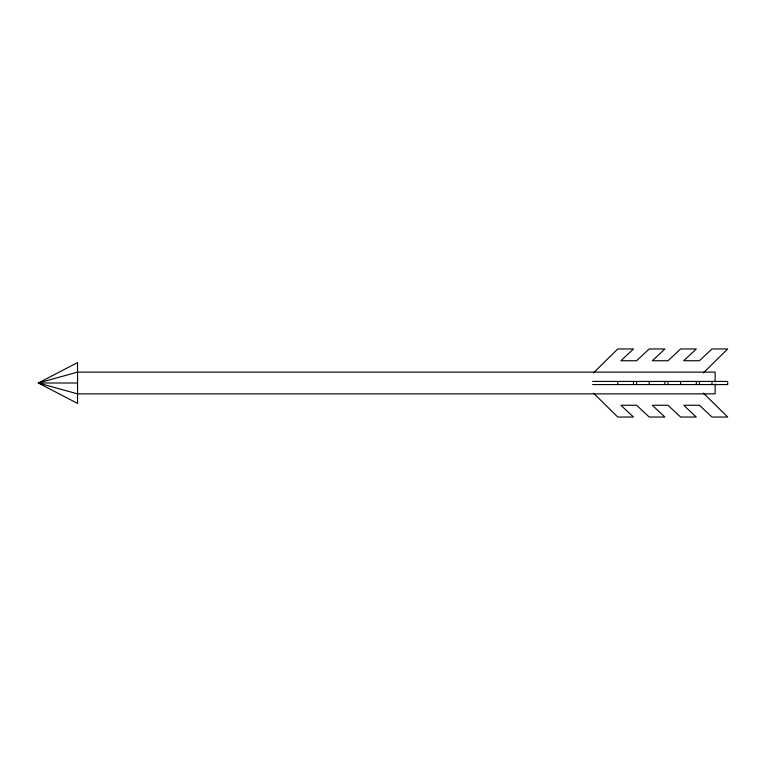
<?xml version="1.0" encoding="UTF-8"?>
<svg xmlns="http://www.w3.org/2000/svg" width="766" height="766" viewBox="0 0 766 766"><rect width="100%" height="100%" fill="white"/><g stroke="black" fill="none" stroke-linecap="round" stroke-linejoin="round"><path stroke-width="1.15" d="M593.487 372.87L617.769 348.961L633.472 348.961L620.91 360.738L636.613 360.738L649.185 348.961L664.888 348.961L652.326 360.738L668.029 360.738L680.591 348.961L696.294 348.961L683.732 360.738L699.435 360.738L711.997 348.961L727.7 348.961L703.408 372.87M715.138 384.092L715.138 393.877L77.558 393.877L38.3 383L77.558 362.586L77.558 403.414L38.3 383L77.558 372.123L715.138 372.123L715.138 381.908M592.645 381.43L727.7 381.43L727.7 384.57L592.645 384.57M38.3 383L77.558 383M703.408 393.13L727.7 417.039L711.997 417.039L699.435 405.262L683.732 405.262L696.294 417.039L680.591 417.039L668.029 405.262L652.326 405.262L664.888 417.039L649.185 417.039L636.613 405.262L620.91 405.262L633.472 417.039L617.769 417.039L593.487 393.13M711.997 381.43L711.997 384.57M699.435 381.43L699.435 384.57M696.294 381.43L696.294 384.57M680.591 381.43L680.591 384.57M668.029 381.43L668.029 384.57M664.888 381.43L664.888 384.57M649.185 381.43L649.185 384.57M636.613 381.43L636.613 384.57M633.472 381.43L633.472 384.57M617.769 381.43L617.769 384.57"/></g></svg>
